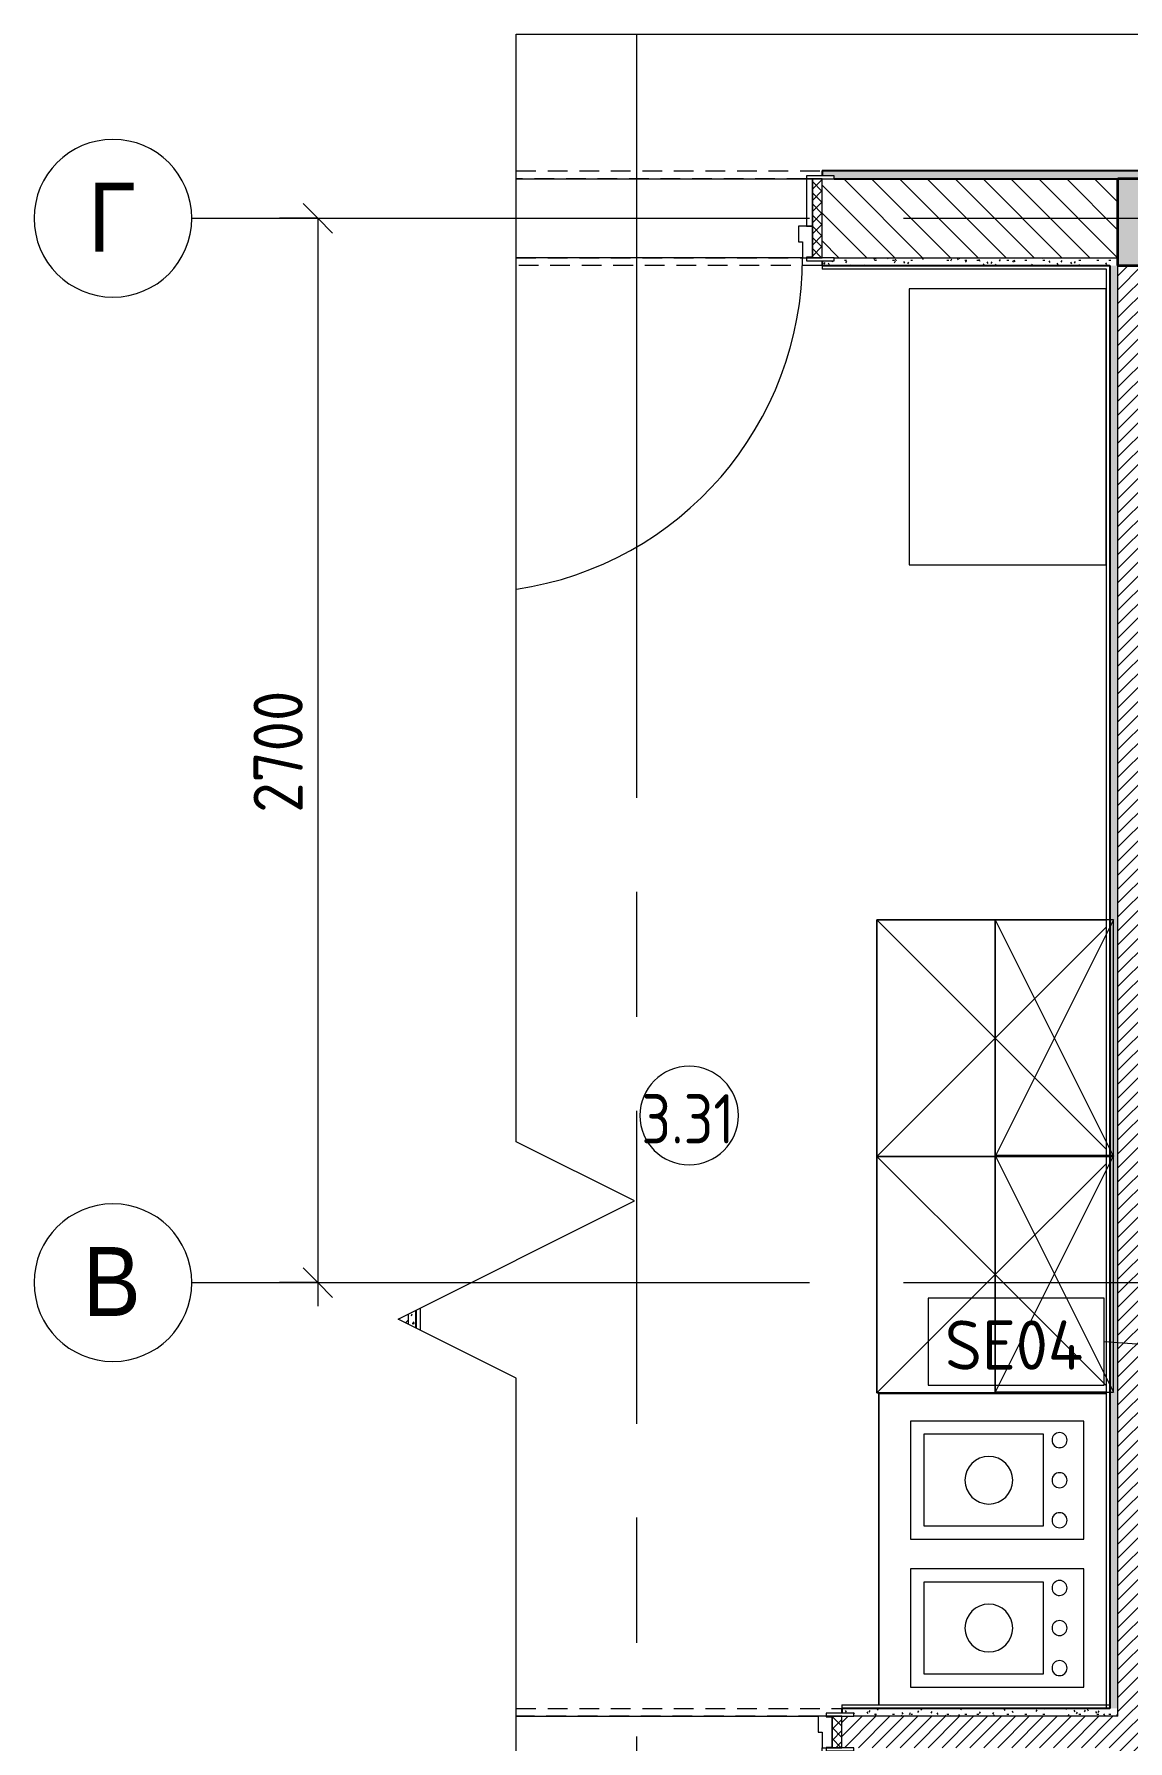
# Model space of a CAD drawing. Header units: millimetres. Extents: x 63482 to 319368, y -8553 to 29000.
# Drawn here: x 308477 to 311252, y 6638 to 10967 of the extents above; entities that cross this region are included whole.
import ezdxf

# ---------------------------------------------------------------- set-up
doc = ezdxf.new("R2010")
doc.units = ezdxf.units.MM
doc.linetypes.add('200_ШТРИХ__ш1_п0_6_', pattern=[80, 50, -30])
doc.linetypes.add('Осевая', pattern=[1587.5, 317.5, -238.125, 793.75, -238.125])
for name, color, linetype, lineweight in [('A-ANNO-DIMS', 7, 'Continuous', 9), ('A-ANNO-DIMS-50', 7, 'Continuous', 9), ('A-AREA-IDEN', 7, 'Continuous', 9), ('A-DETL-GENF', 7, 'Continuous', 9), ('A-DETL-MBND', 7, '200_ШТРИХ__ш1_п0_6_', 9), ('A-DOOR', 7, 'Continuous', 9), ('A-DOOR-FRAM', 7, 'Continuous', 15), ('A-DOOR-FRAM-1', 7, 'Continuous', 9), ('A-WALL', 7, 'Continuous', 9), ('I-FURN', 7, 'Continuous', 9), ('I-WALL', 7, 'Continuous', 9), ('P-SANR-FIXT-IDEN', 7, 'Continuous', 9), ('Оси', 7, 'Continuous', 9), ('Оси-1', 7, 'Continuous', 20), ('Оси-2', 7, 'Осевая', 9)]:
    doc.layers.add(name, color=color, linetype=linetype, lineweight=lineweight)
for name, color, linetype, lineweight, true_color in [('A-WALL-1', 7, 'Continuous', 25, 0x3c3c3c), ('A-WALL-3', 7, 'Continuous', 35, 0x3c3c3c), ('A-WALL-FNSH-1', 7, 'Continuous', 15, 0x3c3c3c), ('P-SANR-FIXT-1', 7, 'Continuous', 15, 0x4994b4), ('P-SANR-FIXT-2', 7, 'Continuous', 9, 0x4994b4)]:
    doc.layers.add(name, color=color, linetype=linetype, lineweight=lineweight, true_color=true_color)
doc.styles.add('Arial', font='arial.ttf', dxfattribs={"width": 0.9, "height": 175})
doc.styles.add('GOST Common', font='GOST_Common.ttf', dxfattribs={"height": 125})
doc.styles.add('GOST Common_2', font='GOST_Common.ttf', dxfattribs={"width": 0.9, "height": 125})
doc.styles.add('ISOCPEUR', font='isocpeur.ttf', dxfattribs={"width": 0.9, "height": 125})
doc.dimstyles.new('ISO-2_5_0_9К_БОЛЬШОЙ', dxfattribs={"dimscale": 304.8, "dimtxt": 124.497647, "dimasz": 0.246063, "dimexe": 0.19685, "dimexo": 0.492126, "dimgap": 0, "dimtad": 1, "dimdec": 0, "dimrnd": 10, "dimzin": 0, "dimdsep": 46, "dimtxsty": 'ISOCPEUR', "dimblk1": 'OBLIQUE', "dimblk2": 'OBLIQUE', "dimsah": 1, "dimcen": 0.09, "dimdle": 0.19685, "dimazin": 0, "dimtfac": 1, "dimtdec": 4, "dimtix": 1, "dimtmove": 0, "dimatfit": 3, "dimfxl": 1, "dimtvp": 1, "dimtolj": 1, "dimtzin": 0, "dimarcsym": 2})
pattern_1 = [(45, (199296.17, 0), (-17.6776695, 17.6776695), [])]
pattern_2 = [(0, (199296.17, 0), (60.96, 15.24), [5.029, -40.691, 5.029, -40.691, -243.84]), (0, (199296.17, 0), (60.96, 15.24), [-91.44, 5.029, -86.411, 5.029, -40.691, -106.68]), (0, (199296.17, 0), (60.96, 15.24), [-228.6, 5.029, -25.451, 5.029, -71.171]), (120, (199319.03, 7.62), (-43.6782272, 45.1729086), [5.029, -40.691, 5.029, -40.691, -243.84]), (120, (199319.03, 7.62), (-43.6782272, 45.1729086), [-91.44, 5.029, -86.411, 5.029, -40.691, -106.68]), (120, (199319.03, 7.62), (-43.6782272, 45.1729086), [-228.6, 5.029, -25.451, 5.029, -71.171]), (240, (199326.65, 38.1), (-17.2817728, -60.4129086), [5.029, -40.691, 5.029, -40.691, -243.84]), (240, (199326.65, 38.1), (-17.2817728, -60.4129086), [-91.44, 5.029, -86.411, 5.029, -40.691, -106.68]), (240, (199326.65, 38.1), (-17.2817728, -60.4129086), [-228.6, 5.029, -25.451, 5.029, -71.171])]

# ---------------------------------------------------------------- blocks, each defined once
blk = doc.blocks.new('110_Дверь_СКБ_1Ст_Внутренняя1 - Д-8 950x2100h_охрана-31784688-Фрагмент 3_3')
at = {"layer": 'A-DOOR-FRAM-1'}
h = blk.add_hatch(dxfattribs=at)
h.set_pattern_fill('FP_55', color=256, style=0, pattern_type=2)
h.set_pattern_definition([(45, (-296.384, 164.685), (-14.1421, 14.1421), []), (135, (-296.384, 164.685), (-14.1421, -14.1421), [])])
h.paths.add_polyline_path([(-437.5, 100), (-462.5, 100), (-462.5, -100), (-437.5, -100)])
at = {"layer": 'A-DOOR'}
blk.add_arc((437.5, 100), 850, 98.3888, 180, dxfattribs=at)
at = {"layer": 'A-DOOR-FRAM'}
for p, q in [((-422.5, 108), (-492.5, 108)), ((-492.5, 108), (-492.5, 100)), ((-492.5, 100), (-422.5, 100)), ((-437.5, 100), (-462.5, 100)), ((-462.5, 100), (-462.5, -100)), ((-412.5, 100), (-437.5, 100)), ((-437.5, 100), (-437.5, 20)), ((-437.5, -100), (-437.5, 100)), ((-422.5, 100), (-437.5, 100)), ((-437.5, 100), (-437.5, 99)), ((-437.5, 99), (-422.5, 99)), ((-422.5, 100), (-422.5, 108)), ((-422.5, 99), (-422.5, 100)), ((-412.5, 60), (-412.5, 100)), ((-402.5, 60), (-412.5, 60)), ((-402.5, 20), (-402.5, 60)), ((-437.5, 20), (-402.5, 20)), ((-422.5, 20), (-437.5, 20)), ((-437.5, 20), (-437.5, -100)), ((-422.5, -100), (-422.5, 20)), ((-422.5, -100), (-492.5, -100)), ((-492.5, -100), (-492.5, -108)), ((-492.5, -108), (-422.5, -108)), ((-462.5, -100), (-437.5, -100)), ((-437.5, -100), (-422.5, -100)), ((-422.5, -108), (-422.5, -100))]:
    blk.add_line(p, q, dxfattribs=at)
blk = doc.blocks.new('110_Дверь_СКБ_1Ст_Внутренняя1 - Д-8 950x2100h_охрана-32224770-Фрагмент 3_3')
at = {"layer": 'A-DOOR-FRAM-1'}
h = blk.add_hatch(dxfattribs=at)
h.set_pattern_fill('FP_80', color=256, style=0, pattern_type=2)
h.set_pattern_definition([(45, (-296.384, 104.685), (-14.1421, 14.1421), []), (135, (-296.384, 104.685), (-14.1421, -14.1421), [])])
h.paths.add_polyline_path([(-437.5, 40), (-462.5, 40), (-462.5, -40), (-437.5, -40)])
at = {"layer": 'A-DOOR'}
blk.add_arc((437.5, 40), 850, 94.9936, 180, dxfattribs=at)
at = {"layer": 'A-DOOR-FRAM'}
for p, q in [((-422.5, 48), (-492.5, 48)), ((-492.5, 48), (-492.5, 40)), ((-422.5, 40), (-422.5, 48)), ((-492.5, 40), (-422.5, 40)), ((-437.5, 40), (-462.5, 40)), ((-462.5, 40), (-462.5, -40)), ((-412.5, 40), (-437.5, 40)), ((-437.5, 40), (-437.5, -40)), ((-437.5, -40), (-437.5, 40)), ((-422.5, 40), (-437.5, 40)), ((-437.5, 40), (-437.5, 39)), ((-437.5, 39), (-422.5, 39)), ((-422.5, 39), (-422.5, 40)), ((-412.5, 0), (-412.5, 40)), ((-402.5, 0), (-412.5, 0)), ((-402.5, -40), (-402.5, 0)), ((-422.5, -40), (-492.5, -40)), ((-492.5, -40), (-492.5, -48)), ((-462.5, -40), (-437.5, -40)), ((-422.5, -39), (-437.5, -39)), ((-437.5, -39), (-437.5, -40)), ((-437.5, -40), (-402.5, -40)), ((-437.5, -40), (-422.5, -40)), ((-422.5, -40), (-422.5, -39)), ((-422.5, -48), (-422.5, -40)), ((-492.5, -48), (-422.5, -48))]:
    blk.add_line(p, q, dxfattribs=at)
blk = doc.blocks.new('Стол базовый прямоугольный - 1_196-25596001-Фрагмент 3_3')
at = {"layer": 'I-FURN'}
for p, q in [((350, 250), (-350, 250)), ((-350, 250), (-350, -250)), ((350, -250), (350, 250)), ((-350, -250), (350, -250))]:
    blk.add_line(p, q, dxfattribs=at)
blk = doc.blocks.new('Шкаф параметрический - 1_280-25596496-Фрагмент 3_3')
at = {"layer": 'I-FURN'}
for p, q in [((0, 582.3), (0, 300)), ((0, 300), (0, 582.3)), ((17.7, 582.3), (300, 300)), ((300, 300), (582.3, 582.3)), ((600, 300), (600, 582.3)), ((600, 582.3), (600, 300)), ((0, 0), (300, 300)), ((0, 300), (0, 0)), ((0, 0), (0, 300)), ((300, 300), (600, 0)), ((600, 0), (600, 300)), ((600, 300), (600, 0)), ((0, 0), (600, 0)), ((600, 0), (0, 0))]:
    blk.add_line(p, q, dxfattribs=at)
blk = doc.blocks.new('Шкаф параметрический - 1_137-25596775-Фрагмент 3_3')
at = {"layer": 'I-FURN'}
for p, q in [((0, 0), (600, 300)), ((0, 300), (600, 0)), ((600, 300), (0, 300)), ((0, 300), (0, 0)), ((0, 0), (0, 282.3)), ((600, 0), (600, 300)), ((600, 282.3), (600, 0)), ((0, 0), (600, 0)), ((598.1, 0), (0, 0)), ((600, 0), (598.1, 0))]:
    blk.add_line(p, q, dxfattribs=at)
blk = doc.blocks.new('Шкаф параметрический - 1_137-V369-Фрагмент 3_3')
at = {"layer": 'I-FURN'}
for p, q in [((0, 0), (600, 300)), ((0, 300), (600, 0)), ((600, 300), (0, 300)), ((0, 300), (0, 0)), ((0, 0), (0, 282.3)), ((600, 0), (600, 300)), ((600, 282.3), (600, 0)), ((0, 0), (600, 0)), ((1.9, 0), (0, 0)), ((600, 0), (1.9, 0))]:
    blk.add_line(p, q, dxfattribs=at)
blk = doc.blocks.new('Шкаф параметрический - 1_280-V370-Фрагмент 3_3')
at = {"layer": 'I-FURN'}
for p, q in [((0, 582.3), (0, 300)), ((0, 300), (0, 582.3)), ((17.7, 582.3), (300, 300)), ((300, 300), (582.3, 582.3)), ((600, 0), (600, 582.3)), ((600, 582.3), (600, 0)), ((0, 0), (300, 300)), ((0, 300), (0, 0)), ((0, 0), (0, 300)), ((300, 300), (600, 0)), ((0, 0), (600, 0)), ((600, 0), (0, 0))]:
    blk.add_line(p, q, dxfattribs=at)
blk = doc.blocks.new('Мойка кухонная - Мойка Steel Hammer SH R 5151 GLOWE-25557159-Фрагмент 3_3')
at = {"layer": 'P-SANR-FIXT-2'}
for p, q in [((150, 0), (-150, 0)), ((-150, 0), (-150, -440)), ((150, -440), (150, 0)), ((116.1, -102.3), (-116.6, -102.3)), ((-116.6, -102.3), (-116.6, -406.4)), ((116.1, -406.4), (116.1, -102.3)), ((-116.6, -406.4), (116.1, -406.4)), ((-150, -440), (150, -440))]:
    blk.add_line(p, q, dxfattribs=at)
for centre, radius, start, end in [((-101.6, -61.9), 19, 90, 180), ((-101.6, -61.9), 19, 360, 90), ((0, -61.9), 19, 360, 180), ((101.6, -61.9), 19.1, 360, 180), ((-101.6, -61.9), 19, 180, 270), ((-101.6, -61.9), 19.1, 270, 360), ((0, -61.9), 19, 180, 360), ((101.6, -61.9), 19.1, 180, 360), ((0, -241.3), 60.5, 360, 180), ((0, -241.3), 60.5, 180, 360)]:
    blk.add_arc(centre, radius, start, end, dxfattribs=at)
blk = doc.blocks.new('DET_L_Линия разрыва - М100-31033151-Фрагмент 3_3')
at = {"layer": 'A-DETL-GENF'}
for p, q in [((2959.8, 300), (2809.8, 0)), ((3259.8, -300), (2959.8, 300)), ((2809.8, 0), (0, 0)), ((3409.8, 0), (3259.8, -300)), ((6219.6, 0), (3409.8, 0))]:
    blk.add_line(p, q, dxfattribs=at)
blk = doc.blocks.new('DET_L_Линия разрыва - М100-30911547-Фрагмент 3_3')
at = {"layer": 'A-DETL-GENF'}
blk.add_line((9367.7, 0), (4983.9, 0), dxfattribs=at)
blk = doc.blocks.new('Ось сетки - D8-29747960-Фрагмент 3_3')
at = {"layer": 'Оси-1'}
for start, end in [(360, 180), (180, 360)]:
    blk.add_arc((0, 0), 4, start, end, dxfattribs=at)
blk = doc.blocks.new('М_сантехническая_рамка1 - В рамке-30590747-Фрагмент 3_3')
at = {"layer": 'P-SANR-FIXT-IDEN'}
for p, q in [((4.293, 2.24), (-4.639, 2.24)), ((-4.639, 2.24), (-4.639, -2.178)), ((4.293, -2.178), (4.293, 2.24)), ((-4.639, -2.178), (4.293, -2.178))]:
    blk.add_line(p, q, dxfattribs=at)
blk = doc.blocks.new('DIMBLOCK101-Фрагмент 3_3')
at = {"layer": 'A-ANNO-DIMS-50', "lineweight": 20}
for p, q in [((309196.5, 10500), (309159, 10537.5)), ((309196.5, 10500), (309234, 10462.5)), ((309196.5, 7800), (309159, 7837.5)), ((309196.5, 7800), (309234, 7762.5))]:
    blk.add_line(p, q, dxfattribs=at)
at = {"layer": 'A-ANNO-DIMS-50'}
for p, q in [((309099.5, 10500), (309256.5, 10500)), ((309196.5, 10500), (309099.5, 10500)), ((309196.5, 10500), (309196.5, 7740)), ((309099.5, 7800), (309256.5, 7800)), ((309196.5, 7800), (309099.5, 7800))]:
    blk.add_line(p, q, dxfattribs=at)
at = {"layer": 'A-ANNO-DIMS-50', "color": 0, "insert": (309033.2, 8992), "char_height": 125, "width": 379.239, "attachment_point": 1, "rotation": 90, "line_spacing_factor": 1.149209, "style": 'ISOCPEUR'}
blk.add_mtext('2700', dxfattribs=at)
blk = doc.blocks.new('_Oblique')
at = {"color": 0, "linetype": 'ByBlock', "lineweight": -2}
blk.add_line((-0.5, -0.5), (0.5, 0.5), dxfattribs=at)
blk = doc.blocks.new('Марка_Помещения - Номер-25198446-Фрагмент 3_3')
at = {"layer": 'A-AREA-IDEN'}
for start, end in [(360, 180), (180, 360)]:
    blk.add_arc((0, 0), 2.5, start, end, dxfattribs=at)

msp = doc.modelspace()

# ---------------------------------------------------------------- hatches: boundary and pattern name
at = {"layer": 'I-WALL'}
h = msp.add_hatch(dxfattribs=at)
h.set_pattern_fill('FP_10', color=256, style=0, pattern_type=2)
h.set_pattern_definition(pattern_2)
h.paths.add_polyline_path([(319067.7, 10600), (319067.7, 10620), (310476.2, 10620), (310476.2, 10608), (310506.2, 10608), (310506.2, 10600), (318129.9, 10600)])
h = msp.add_hatch(dxfattribs=at)
h.set_pattern_fill('FP_20', color=256, style=0, pattern_type=2)
h.set_pattern_definition([(135, (199296.17, 0), (-35.35534, -35.35534), [])])
h.paths.add_polyline_path([(319067.7, 10400), (319067.7, 10600), (318626.2, 10600), (318626.2, 10400)])
h.paths.add_polyline_path([(310547.6, 10400), (311226.2, 10400), (311226.2, 10600), (310476.2, 10600), (310476.2, 10400), (310506.2, 10400)])
h = msp.add_hatch(dxfattribs=at)
h.set_pattern_fill('FP_3', color=256, style=0, pattern_type=2)
h.set_pattern_definition([(45, (199296.17, 0), (-28.512667, 28.512667), []), (45, (199324.683, 0), (-28.512667, 28.512667), [50.403, -10.081, 1.676, -8.404])])
h.paths.add_polyline_path([(318129.9, 10380), (318626.2, 10380), (318626.2, 10600), (311226.2, 10600), (311226.2, 10380), (316866.2, 10380)])
h = msp.add_hatch(dxfattribs=at)
h.set_pattern_fill('FP_10', color=256, style=0, pattern_type=2)
h.set_pattern_definition(pattern_2)
h.paths.add_polyline_path([(311226.2, 10380), (311226.2, 10400), (310506.2, 10400), (310506.2, 10392), (310476.2, 10392), (310476.2, 10380), (311206.2, 10380)])
h = msp.add_hatch(dxfattribs=at)
h.set_pattern_fill('FP_10', color=256, style=0, pattern_type=2)
h.set_pattern_definition(pattern_2)
h.paths.add_polyline_path([(311206.2, 6720), (311226.2, 6720), (311226.2, 10380), (311206.2, 10380), (311206.2, 6721)])
h = msp.add_hatch(dxfattribs=at)
h.set_pattern_fill('FP_9', color=256, style=0, pattern_type=2)
h.set_pattern_definition(pattern_1)
h.paths.add_polyline_path([(311306.2, 5400), (311306.2, 10380), (311226.2, 10380), (311226.2, 5400)])
h = msp.add_hatch(dxfattribs=at)
h.set_pattern_fill('FP_9', color=256, style=0, pattern_type=2)
h.set_pattern_definition(pattern_1)
h.paths.add_polyline_path([(309426.2, 7694.3), (309426.2, 7720.4), (309400, 7707.4)])
h = msp.add_hatch(dxfattribs=at)
h.set_pattern_fill('FP_10', color=256, style=0, pattern_type=2)
h.set_pattern_definition(pattern_2)
h.paths.add_polyline_path([(309446.2, 7684.3), (309446.2, 7730.4), (309426.2, 7720.4), (309426.2, 7694.3), (309440.9, 7686.9)])
h = msp.add_hatch(dxfattribs=at)
h.set_pattern_fill('FP_10', color=256, style=0, pattern_type=2)
h.set_pattern_definition(pattern_2)
h.paths.add_polyline_path([(311226.2, 6700), (311226.2, 6720), (310526.2, 6720), (310526.2, 6708), (310556.2, 6708), (310556.2, 6700), (311179.5, 6700)])
h = msp.add_hatch(dxfattribs=at)
h.set_pattern_fill('FP_9', color=256, style=0, pattern_type=2)
h.set_pattern_definition(pattern_1)
h.paths.add_polyline_path([(310526.2, 6620), (311226.2, 6620), (311226.2, 6700), (310526.2, 6700)])

# ---------------------------------------------------------------- linework, layer by layer
at = {"layer": 'A-DETL-MBND'}
for p, q in [((309700, 10620), (310476.2, 10620)), ((310436.2, 10600), (309700, 10600)), ((309700, 10400), (310426.2, 10400)), ((310476.2, 10380), (309700, 10380)), ((309700, 6720), (310526.2, 6720)), ((310466.2, 6700), (309700, 6700))]:
    msp.add_line(p, q, dxfattribs=at)
at = {"layer": 'A-WALL'}
for p, q in [((310506.2, 10400), (311226.2, 10400)), ((311226.2, 6700), (311226.2, 10380)), ((309426.2, 7694.3), (309426.2, 7720.4)), ((311226.2, 6700), (310556.2, 6700))]:
    msp.add_line(p, q, dxfattribs=at)
at = {"layer": 'A-WALL-1'}
for p, q in [((310476.2, 10620), (310476.2, 10608)), ((319067.7, 10620), (310476.2, 10620)), ((310506.2, 10600), (319067.7, 10600)), ((310476.2, 10392), (310476.2, 10380)), ((310476.2, 10380), (311206.2, 10380)), ((311206.2, 10380), (311206.2, 6720)), ((309446.2, 7684.3), (309446.2, 7730.4)), ((310526.2, 6720), (310526.2, 6708)), ((311206.2, 6720), (310526.2, 6720))]:
    msp.add_line(p, q, dxfattribs=at)
at = {"layer": 'A-WALL-3'}
for p, q in [((311226.2, 10380), (311226.2, 10600)), ((318626.2, 10600), (311226.2, 10600)), ((311226.2, 10380), (318626.2, 10380))]:
    msp.add_line(p, q, dxfattribs=at)
at = {"layer": 'A-WALL-FNSH-1'}
for p, q in [((319067.7, 10621), (310476.2, 10621)), ((310476.2, 10621), (310476.2, 10620)), ((310476.2, 10380), (310476.2, 10379)), ((310476.2, 10379), (311205.2, 10379)), ((311205.2, 10379), (311205.2, 6721)), ((309447.2, 7683.8), (309447.2, 7730.9)), ((311205.2, 6721), (310526.2, 6721)), ((310526.2, 6721), (310526.2, 6720))]:
    msp.add_line(p, q, dxfattribs=at)
at = {"layer": 'I-FURN'}
for p, q in [((311197.2, 7518.9), (310619.9, 7518.9)), ((310619.9, 7518.9), (310619.9, 6729)), ((310619.9, 6729), (310619.9, 7518.9)), ((310619.9, 7518.9), (311197.2, 7518.9))]:
    msp.add_line(p, q, dxfattribs=at)
at = {"layer": 'I-WALL'}
for p, q in [((309700, 10600), (310436.2, 10600)), ((310426.2, 10400), (309700, 10400)), ((310476.2, 10379), (310476.2, 10371)), ((311197.2, 10371), (310476.2, 10371)), ((311197.2, 6720.5), (311197.2, 10371)), ((309456.2, 7735.4), (309456.2, 7679.3)), ((310526.2, 6729), (311206.2, 6729)), ((310526.2, 6729), (310526.2, 6721)), ((311197.2, 6720.5), (311206.2, 6720.5)), ((309700, 6700), (310466.2, 6700))]:
    msp.add_line(p, q, dxfattribs=at)
at = {"layer": 'P-SANR-FIXT-IDEN'}
msp.add_line((311567, 7622.3), (311191.4, 7650.3), dxfattribs=at)
at = {"layer": 'Оси'}
for p, q in [((310006.2, 9717.2), (310006.2, 10967.2)), ((308876.7, 10500), (310126.7, 10500)), ((308876.7, 7800), (310126.7, 7800))]:
    msp.add_line(p, q, dxfattribs=at)
at = {"layer": 'Оси-2'}
for p, q in [((310126.7, 10500), (317817.7, 10500)), ((310006.2, 5299), (310006.2, 9717.2)), ((310126.7, 7800), (317817.7, 7800))]:
    msp.add_line(p, q, dxfattribs=at)

# ---------------------------------------------------------------- block references
at = {"layer": 'A-AREA-IDEN', "xscale": 49.99999999999998, "yscale": 49.99999999999998, "zscale": 49.99999999999998}
msp.add_blockref('Марка_Помещения - Номер-25198446-Фрагмент 3_3', (310138.4, 8223.8), dxfattribs=at)
at = {"layer": 'A-DETL-GENF'}
for name, p, rotation in [('DET_L_Линия разрыва - М100-30911547-Фрагмент 3_3', (319067.7, 10967.2), 180), ('DET_L_Линия разрыва - М100-31033151-Фрагмент 3_3', (309700, 10967.2), 270.0000000000001)]:
    msp.add_blockref(name, p, dxfattribs=dict(at, rotation=rotation))
at = {"layer": 'A-DOOR', "rotation": 180}
for name, p in [('110_Дверь_СКБ_1Ст_Внутренняя1 - Д-8 950x2100h_охрана-31784688-Фрагмент 3_3', (310013.7, 10500)), ('110_Дверь_СКБ_1Ст_Внутренняя1 - Д-8 950x2100h_охрана-32224770-Фрагмент 3_3', (310063.7, 6660))]:
    msp.add_blockref(name, p, dxfattribs=at)
at = {"layer": 'I-FURN'}
for name, p, rotation in [('Стол базовый прямоугольный - 1_196-25596001-Фрагмент 3_3', (310946.7, 9971), 90), ('Шкаф параметрический - 1_280-25596496-Фрагмент 3_3', (310614.8, 8720.4), 269.9999999999994), ('Шкаф параметрический - 1_137-25596775-Фрагмент 3_3', (310914.8, 8720.4), 269.9999999999994), ('Шкаф параметрический - 1_280-V370-Фрагмент 3_3', (310614.8, 8120.4), 269.9999999999994), ('Шкаф параметрический - 1_137-V369-Фрагмент 3_3', (310914.8, 8122.3), 269.9999999999994)]:
    msp.add_blockref(name, p, dxfattribs=dict(at, rotation=rotation))
at = {"layer": 'P-SANR-FIXT-1', "rotation": 269.9999999999999}
for p in [(311140.2, 7298.9), (311140.2, 6923.9)]:
    msp.add_blockref('Мойка кухонная - Мойка Steel Hammer SH R 5151 GLOWE-25557159-Фрагмент 3_3', p, dxfattribs=at)
at = {"layer": 'P-SANR-FIXT-IDEN', "xscale": 49.99999999999998, "yscale": 49.99999999999998, "zscale": 49.99999999999998}
msp.add_blockref('М_сантехническая_рамка1 - В рамке-30590747-Фрагмент 3_3', (310976.7, 7648.8), dxfattribs=at)
at = {"layer": 'Оси-1', "xscale": 49.99999999999998, "yscale": 49.99999999999998, "zscale": 49.99999999999998, "rotation": 269.9999999999994}
for p in [(308676.7, 10500), (308676.7, 7800)]:
    msp.add_blockref('Ось сетки - D8-29747960-Фрагмент 3_3', p, dxfattribs=at)

# ---------------------------------------------------------------- texts
at = {"layer": 'A-AREA-IDEN', "insert": (310017.4, 8278.1), "char_height": 125, "width": 303.038, "attachment_point": 1, "style": 'GOST Common_2'}
msp.add_mtext('3.31', dxfattribs=at)
at = {"layer": 'P-SANR-FIXT-IDEN', "insert": (310787.4, 7704.2), "char_height": 125, "width": 456.962, "attachment_point": 1, "style": 'GOST Common'}
msp.add_mtext('SE04', dxfattribs=at)
at = {"layer": 'Оси', "char_height": 175, "attachment_point": 1, "style": 'Arial'}
for s, insert, width in [('\\fArial|b0|i0|c204|p34|;\\W.9;Г', (308613.9, 10590.5), 147.911), ('\\fArial|b0|i0|c204|p34|;\\W.9;В', (308600.4, 7890.5), 180.38)]:
    msp.add_mtext(s, dxfattribs=dict(at, insert=insert, width=width))

# ---------------------------------------------------------------- dimensions: what is measured, and where the dimension line sits
at = {"layer": 'A-ANNO-DIMS'}
dim = msp.add_linear_dim(base=(309196.5, 7800), p1=(309249.5, 10500), p2=(309249.5, 7800), angle=90, dimstyle='ISO-2_5_0_9К_БОЛЬШОЙ', override={"dimpost": '<>', "dimfxl": 2700}, dxfattribs=at)
dim.commit()
dim.dimension.update_dxf_attribs({"geometry": 'DIMBLOCK101-Фрагмент 3_3', "text_midpoint": (309134, 9150)})

doc.saveas('drawing.dxf')
